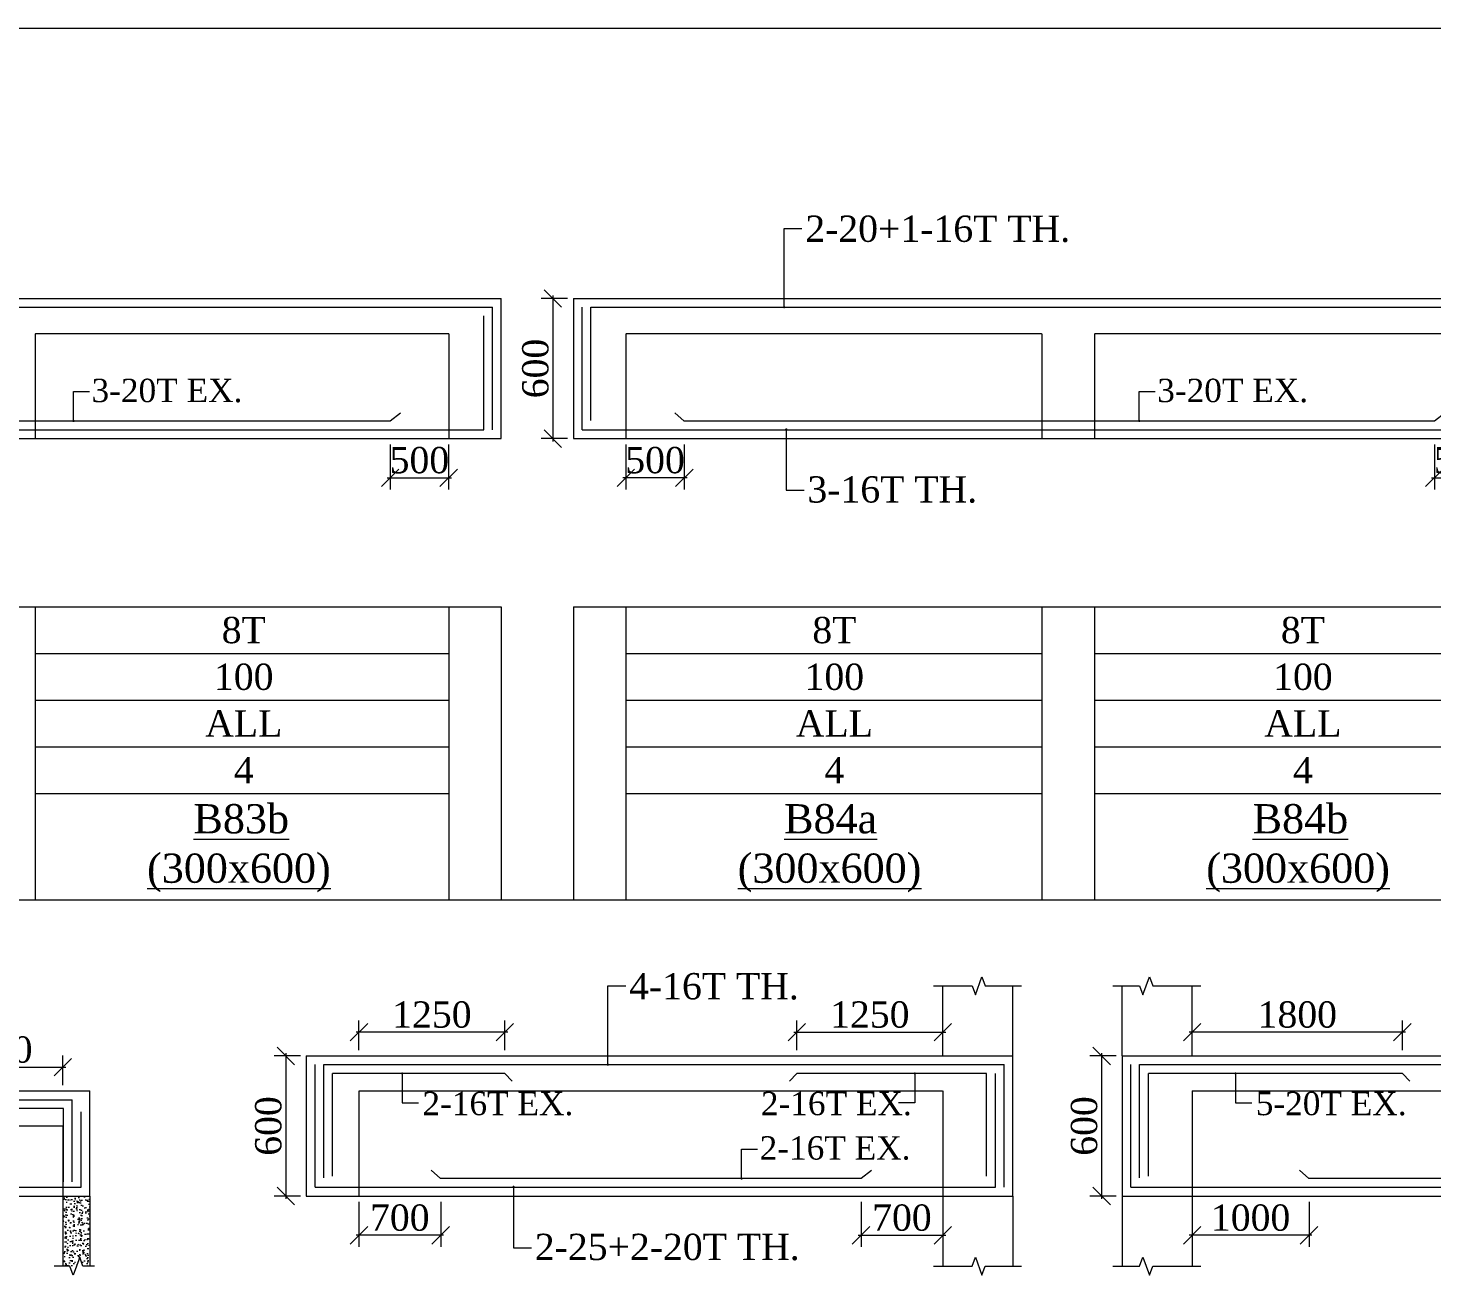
# Model space of a CAD drawing. Header units: millimetres. Extents: x 9781889 to 10654170, y -7832723 to -7608561.
# Drawn here: x 10272073 to 10284095, y -7771005 to -7760218 of the extents above; entities that cross this region are included whole.
import ezdxf
from ezdxf.enums import TextEntityAlignment as Align

# ---------------------------------------------------------------- set-up
doc = ezdxf.new("R2010")
doc.units = ezdxf.units.MM
doc.header["$LTSCALE"] = 10
doc.header["$PDMODE"] = 3
doc.linetypes.add('HIDDEN', pattern=[0.375, 0.25, -0.125])
for name, color, linetype, lineweight in [('S-CUT OUT LINE', 9, 'Continuous', 0), ('S-DIM L.S.', 7, 'Continuous', 0), ('S-HATCH', 8, 'Continuous', 0), ('S-L.S.SECTION', 5, 'Continuous', 0), ('S-L.S.SLAB LINE', 252, 'HIDDEN', 0), ('S-L.S.STEEL', 1, 'Continuous', 9), ('S-SECTION MARK', 7, 'Continuous', 0), ('S-SHEET', 251, 'Continuous', 0), ('S-TEXT', 7, 'Continuous', 0), ('S-TEXT L.S. BEAM NO.', 30, 'Continuous', 0), ('S-TEXT. L.S.', 7, 'Continuous', 0)]:
    doc.layers.add(name, color=color, linetype=linetype, lineweight=lineweight)
doc.styles.add('135', font='arial.ttf', dxfattribs={"width": 0.8, "height": 135})
doc.styles.get("Standard").update_dxf_attribs({"font": 'arial.ttf'})
doc.styles.add('TEXT', font='times.ttf')
doc.dimstyles.new('75', dxfattribs={"dimtxt": 135, "dimasz": 90, "dimexe": 0.1, "dimexo": 0.03, "dimgap": 0.09, "dimtad": 1, "dimdec": 0, "dimzin": 0, "dimdsep": 46, "dimtxsty": '135', "dimblk": 'ARCHTICK', "dimcen": 0.09, "dimclrd": 256, "dimclre": 256, "dimclrt": 256, "dimadec": 0, "dimazin": 0, "dimtfac": 1, "dimtdec": 0, "dimtofl": 0, "dimtmove": 1, "dimatfit": 3, "dimldrblk": 'DOTSMALL', "dimfxl": 1, "dimtolj": 1, "dimtzin": 0, "dimlwd": -1, "dimlwe": -1, "dimarcsym": 0})
doc.dimstyles.new('SETU_1', dxfattribs={"dimtxt": 200, "dimasz": 150, "dimexe": 100, "dimexo": 50, "dimgap": 35, "dimtad": 1, "dimdec": 0, "dimzin": 0, "dimdsep": 46, "dimtxsty": 'Standard', "dimblk": 'OBLIQUE', "dimcen": 150, "dimdle": 25, "dimclrd": 256, "dimclre": 7, "dimclrt": 256, "dimadec": 0, "dimazin": 0, "dimtfac": 1, "dimtdec": 0, "dimtofl": 0, "dimtmove": 1, "dimatfit": 3, "dimfxl": 1, "dimtolj": 1, "dimtzin": 0, "dimlwd": -1, "dimlwe": 5, "dimarcsym": 1})

# ---------------------------------------------------------------- blocks, each defined once
blk = doc.blocks.new('_Oblique')
at = {"color": 0, "linetype": 'ByBlock', "lineweight": -2}
blk.add_line((-0.5, -0.5), (0.5, 0.5), dxfattribs=at)
blk = doc.blocks.new('*D686')
at = {"layer": 'Defpoints', "color": 0, "transparency": 16777216}
for p in [(10275174, -7763733, 0), (10275674, -7763733, 0), (10275674, -7764069)]:
    blk.add_point(p, dxfattribs=at)
at = {"layer": 'S-DIM L.S.', "color": 7, "lineweight": 5, "transparency": 16777216}
for p, q in [((10275174, -7763783), (10275174, -7764169)), ((10275674, -7763783), (10275674, -7764169))]:
    blk.add_line(p, q, dxfattribs=at)
at = {"layer": 'S-DIM L.S.', "transparency": 16777216}
blk.add_line((10275149, -7764069), (10275699, -7764069), dxfattribs=at)
at = {"layer": 'S-DIM L.S.', "transparency": 16777216, "xscale": 150, "yscale": 150, "zscale": 150, "rotation": 180}
blk.add_blockref('_Oblique', (10275174, -7764069), dxfattribs=at)
at = {"layer": 'S-DIM L.S.', "transparency": 16777216, "xscale": 150, "yscale": 150, "zscale": 150}
blk.add_blockref('_Oblique', (10275674, -7764069), dxfattribs=at)
at = {"layer": 'S-DIM L.S.', "transparency": 16777216, "insert": (10275424, -7763919), "char_height": 225, "attachment_point": 5, "style": 'TEXT'}
blk.add_mtext('\\A1;500', dxfattribs=at)
blk = doc.blocks.new('_ArchTick')
at = {"color": 0, "linetype": 'ByBlock', "const_width": 0.15}
blk.add_lwpolyline([(-0.5, -0.5), (0.5, 0.5)], dxfattribs=at)
blk = doc.blocks.new('*D687')
at = {"layer": 'Defpoints', "color": 0, "transparency": 16777216}
for p in [(10276742, -7762533), (10276567, -7763733), (10276742, -7763733)]:
    blk.add_point(p, dxfattribs=at)
at = {"layer": 'S-DIM L.S.', "transparency": 16777216}
blk.add_line((10276567, -7762508), (10276567, -7763758), dxfattribs=at)
at = {"layer": 'S-DIM L.S.', "color": 7, "lineweight": 5, "transparency": 16777216}
for p, q in [((10276692, -7762533), (10276467, -7762533)), ((10276692, -7763733), (10276467, -7763733))]:
    blk.add_line(p, q, dxfattribs=at)
at = {"layer": 'S-DIM L.S.', "transparency": 16777216, "xscale": 150, "yscale": 150, "zscale": 150}
for p, rotation in [((10276567, -7762533), 90), ((10276567, -7763733), 270)]:
    blk.add_blockref('_Oblique', p, dxfattribs=dict(at, rotation=rotation))
at = {"layer": 'S-DIM L.S.', "transparency": 16777216, "insert": (10276418, -7763133), "char_height": 225, "attachment_point": 5, "rotation": 90, "style": 'TEXT'}
blk.add_mtext('\\A1;600', dxfattribs=at)
blk = doc.blocks.new('*D688')
at = {"layer": 'Defpoints', "color": 0, "transparency": 16777216}
for p in [(10277192, -7763733, 0), (10277692, -7763733, 0), (10277192, -7764069)]:
    blk.add_point(p, dxfattribs=at)
at = {"layer": 'S-DIM L.S.', "color": 7, "lineweight": 5, "transparency": 16777216}
for p, q in [((10277192, -7763783), (10277192, -7764169)), ((10277692, -7763783), (10277692, -7764169))]:
    blk.add_line(p, q, dxfattribs=at)
at = {"layer": 'S-DIM L.S.', "transparency": 16777216}
blk.add_line((10277717, -7764069), (10277167, -7764069), dxfattribs=at)
at = {"layer": 'S-DIM L.S.', "transparency": 16777216, "xscale": 150, "yscale": 150, "zscale": 150, "rotation": 180}
blk.add_blockref('_Oblique', (10277192, -7764069), dxfattribs=at)
at = {"layer": 'S-DIM L.S.', "transparency": 16777216, "xscale": 150, "yscale": 150, "zscale": 150}
blk.add_blockref('_Oblique', (10277692, -7764069), dxfattribs=at)
at = {"layer": 'S-DIM L.S.', "transparency": 16777216, "insert": (10277442, -7763919), "char_height": 225, "attachment_point": 5, "style": 'TEXT'}
blk.add_mtext('\\A1;500', dxfattribs=at)
blk = doc.blocks.new('*D689')
at = {"layer": 'Defpoints', "color": 0, "transparency": 16777216}
for p in [(10284116, -7763733, 0), (10284616, -7763733, 0), (10284616, -7764069)]:
    blk.add_point(p, dxfattribs=at)
at = {"layer": 'S-DIM L.S.', "color": 7, "lineweight": 5, "transparency": 16777216}
for p, q in [((10284116, -7763783), (10284116, -7764169)), ((10284616, -7763783), (10284616, -7764169))]:
    blk.add_line(p, q, dxfattribs=at)
at = {"layer": 'S-DIM L.S.', "transparency": 16777216}
blk.add_line((10284091, -7764069), (10284641, -7764069), dxfattribs=at)
at = {"layer": 'S-DIM L.S.', "transparency": 16777216, "xscale": 150, "yscale": 150, "zscale": 150, "rotation": 180}
blk.add_blockref('_Oblique', (10284116, -7764069), dxfattribs=at)
at = {"layer": 'S-DIM L.S.', "transparency": 16777216, "xscale": 150, "yscale": 150, "zscale": 150}
blk.add_blockref('_Oblique', (10284616, -7764069), dxfattribs=at)
at = {"layer": 'S-DIM L.S.', "transparency": 16777216, "insert": (10284366, -7763919), "char_height": 225, "attachment_point": 5, "style": 'TEXT'}
blk.add_mtext('\\A1;500', dxfattribs=at)
blk = doc.blocks.new('*D701')
at = {"layer": 'Defpoints', "color": 0, "transparency": 16777216}
for p in [(10272371, -7769115), (10271171, -7769319, 0), (10272371, -7769319, 0)]:
    blk.add_point(p, dxfattribs=at)
at = {"layer": 'S-DIM L.S.', "transparency": 16777216}
blk.add_line((10271146, -7769115), (10272396, -7769115), dxfattribs=at)
at = {"layer": 'S-DIM L.S.', "color": 7, "lineweight": 5, "transparency": 16777216}
for p, q in [((10271171, -7769269), (10271171, -7769015)), ((10272371, -7769269), (10272371, -7769015))]:
    blk.add_line(p, q, dxfattribs=at)
at = {"layer": 'S-DIM L.S.', "transparency": 16777216, "xscale": 150, "yscale": 150, "zscale": 150, "rotation": 180}
blk.add_blockref('_Oblique', (10271171, -7769115), dxfattribs=at)
at = {"layer": 'S-DIM L.S.', "transparency": 16777216, "xscale": 150, "yscale": 150, "zscale": 150}
blk.add_blockref('_Oblique', (10272371, -7769115), dxfattribs=at)
at = {"layer": 'S-DIM L.S.', "transparency": 16777216, "insert": (10271771, -7768966), "char_height": 225, "attachment_point": 5, "style": 'TEXT'}
blk.add_mtext('\\A1;1200', dxfattribs=at)
blk = doc.blocks.new('*D702')
at = {"layer": 'Defpoints', "color": 0, "transparency": 16777216}
for p in [(10274455, -7769019), (10274280, -7770219), (10274455, -7770219)]:
    blk.add_point(p, dxfattribs=at)
at = {"layer": 'S-DIM L.S.', "transparency": 16777216}
blk.add_line((10274280, -7768994), (10274280, -7770244), dxfattribs=at)
at = {"layer": 'S-DIM L.S.', "color": 7, "lineweight": 5, "transparency": 16777216}
for p, q in [((10274405, -7769019), (10274180, -7769019)), ((10274405, -7770219), (10274180, -7770219))]:
    blk.add_line(p, q, dxfattribs=at)
at = {"layer": 'S-DIM L.S.', "transparency": 16777216, "xscale": 150, "yscale": 150, "zscale": 150}
for p, rotation in [((10274280, -7769019), 90), ((10274280, -7770219), 270)]:
    blk.add_blockref('_Oblique', p, dxfattribs=dict(at, rotation=rotation))
at = {"layer": 'S-DIM L.S.', "transparency": 16777216, "insert": (10274131, -7769619), "char_height": 225, "attachment_point": 5, "rotation": 90, "style": 'TEXT'}
blk.add_mtext('\\A1;600', dxfattribs=at)
blk = doc.blocks.new('*D703')
at = {"layer": 'Defpoints', "color": 0, "transparency": 16777216}
for p in [(10279906, -7768815), (10278656, -7769019, 0), (10279906, -7769019, 0)]:
    blk.add_point(p, dxfattribs=at)
at = {"layer": 'S-DIM L.S.', "color": 7, "lineweight": 5, "transparency": 16777216}
for p, q in [((10278656, -7768969), (10278656, -7768715)), ((10279906, -7768969), (10279906, -7768715))]:
    blk.add_line(p, q, dxfattribs=at)
at = {"layer": 'S-DIM L.S.', "transparency": 16777216}
blk.add_line((10278631, -7768815), (10279931, -7768815), dxfattribs=at)
at = {"layer": 'S-DIM L.S.', "transparency": 16777216, "xscale": 150, "yscale": 150, "zscale": 150, "rotation": 180}
blk.add_blockref('_Oblique', (10278656, -7768815), dxfattribs=at)
at = {"layer": 'S-DIM L.S.', "transparency": 16777216, "xscale": 150, "yscale": 150, "zscale": 150}
blk.add_blockref('_Oblique', (10279906, -7768815), dxfattribs=at)
at = {"layer": 'S-DIM L.S.', "transparency": 16777216, "insert": (10279281, -7768666), "char_height": 225, "attachment_point": 5, "style": 'TEXT'}
blk.add_mtext('\\A1;1250', dxfattribs=at)
blk = doc.blocks.new('*D704')
at = {"layer": 'Defpoints', "color": 0, "transparency": 16777216}
for p in [(10274906, -7768815), (10274906, -7769019, 0), (10276156, -7769019, 0)]:
    blk.add_point(p, dxfattribs=at)
at = {"layer": 'S-DIM L.S.', "color": 7, "lineweight": 5, "transparency": 16777216}
for p, q in [((10274906, -7768969), (10274906, -7768715)), ((10276156, -7768969), (10276156, -7768715))]:
    blk.add_line(p, q, dxfattribs=at)
at = {"layer": 'S-DIM L.S.', "transparency": 16777216}
blk.add_line((10276181, -7768815), (10274881, -7768815), dxfattribs=at)
at = {"layer": 'S-DIM L.S.', "transparency": 16777216, "xscale": 150, "yscale": 150, "zscale": 150, "rotation": 180}
blk.add_blockref('_Oblique', (10274906, -7768815), dxfattribs=at)
at = {"layer": 'S-DIM L.S.', "transparency": 16777216, "xscale": 150, "yscale": 150, "zscale": 150}
blk.add_blockref('_Oblique', (10276156, -7768815), dxfattribs=at)
at = {"layer": 'S-DIM L.S.', "transparency": 16777216, "insert": (10275531, -7768666), "char_height": 225, "attachment_point": 5, "style": 'TEXT'}
blk.add_mtext('\\A1;1250', dxfattribs=at)
blk = doc.blocks.new('*D705')
at = {"layer": 'Defpoints', "color": 0, "transparency": 16777216}
for p in [(10279206, -7770219, 0), (10279906, -7770219, 0), (10279906, -7770555)]:
    blk.add_point(p, dxfattribs=at)
at = {"layer": 'S-DIM L.S.', "color": 7, "lineweight": 5, "transparency": 16777216}
for p, q in [((10279206, -7770269), (10279206, -7770655)), ((10279906, -7770269), (10279906, -7770655))]:
    blk.add_line(p, q, dxfattribs=at)
at = {"layer": 'S-DIM L.S.', "transparency": 16777216}
blk.add_line((10279181, -7770555), (10279931, -7770555), dxfattribs=at)
at = {"layer": 'S-DIM L.S.', "transparency": 16777216, "xscale": 150, "yscale": 150, "zscale": 150, "rotation": 180}
blk.add_blockref('_Oblique', (10279206, -7770555), dxfattribs=at)
at = {"layer": 'S-DIM L.S.', "transparency": 16777216, "xscale": 150, "yscale": 150, "zscale": 150}
blk.add_blockref('_Oblique', (10279906, -7770555), dxfattribs=at)
at = {"layer": 'S-DIM L.S.', "transparency": 16777216, "insert": (10279556, -7770405), "char_height": 225, "attachment_point": 5, "style": 'TEXT'}
blk.add_mtext('\\A1;700', dxfattribs=at)
blk = doc.blocks.new('*D706')
at = {"layer": 'Defpoints', "color": 0, "transparency": 16777216}
for p in [(10274906, -7770219, 0), (10275606, -7770219, 0), (10274906, -7770555)]:
    blk.add_point(p, dxfattribs=at)
at = {"layer": 'S-DIM L.S.', "color": 7, "lineweight": 5, "transparency": 16777216}
for p, q in [((10274906, -7770269), (10274906, -7770655)), ((10275606, -7770269), (10275606, -7770655))]:
    blk.add_line(p, q, dxfattribs=at)
at = {"layer": 'S-DIM L.S.', "transparency": 16777216}
blk.add_line((10275631, -7770555), (10274881, -7770555), dxfattribs=at)
at = {"layer": 'S-DIM L.S.', "transparency": 16777216, "xscale": 150, "yscale": 150, "zscale": 150, "rotation": 180}
blk.add_blockref('_Oblique', (10274906, -7770555), dxfattribs=at)
at = {"layer": 'S-DIM L.S.', "transparency": 16777216, "xscale": 150, "yscale": 150, "zscale": 150}
blk.add_blockref('_Oblique', (10275606, -7770555), dxfattribs=at)
at = {"layer": 'S-DIM L.S.', "transparency": 16777216, "insert": (10275256, -7770405), "char_height": 225, "attachment_point": 5, "style": 'TEXT'}
blk.add_mtext('\\A1;700', dxfattribs=at)
blk = doc.blocks.new('*D707')
at = {"layer": 'Defpoints', "color": 0, "transparency": 16777216}
for p in [(10281441, -7769019), (10281266, -7770219), (10281441, -7770219)]:
    blk.add_point(p, dxfattribs=at)
at = {"layer": 'S-DIM L.S.', "transparency": 16777216}
blk.add_line((10281266, -7768994), (10281266, -7770244), dxfattribs=at)
at = {"layer": 'S-DIM L.S.', "color": 7, "lineweight": 5, "transparency": 16777216}
for p, q in [((10281391, -7769019), (10281166, -7769019)), ((10281391, -7770219), (10281166, -7770219))]:
    blk.add_line(p, q, dxfattribs=at)
at = {"layer": 'S-DIM L.S.', "transparency": 16777216, "xscale": 150, "yscale": 150, "zscale": 150}
for p, rotation in [((10281266, -7769019), 90), ((10281266, -7770219), 270)]:
    blk.add_blockref('_Oblique', p, dxfattribs=dict(at, rotation=rotation))
at = {"layer": 'S-DIM L.S.', "transparency": 16777216, "insert": (10281117, -7769619), "char_height": 225, "attachment_point": 5, "rotation": 90, "style": 'TEXT'}
blk.add_mtext('\\A1;600', dxfattribs=at)
blk = doc.blocks.new('*D709')
at = {"layer": 'Defpoints', "color": 0, "transparency": 16777216}
for p in [(10282042, -7768815), (10282042, -7769019, 0), (10283842, -7769019, 0)]:
    blk.add_point(p, dxfattribs=at)
at = {"layer": 'S-DIM L.S.', "color": 7, "lineweight": 5, "transparency": 16777216}
for p, q in [((10282042, -7768969), (10282042, -7768715)), ((10283842, -7768969), (10283842, -7768715))]:
    blk.add_line(p, q, dxfattribs=at)
at = {"layer": 'S-DIM L.S.', "transparency": 16777216}
blk.add_line((10283867, -7768815), (10282017, -7768815), dxfattribs=at)
at = {"layer": 'S-DIM L.S.', "transparency": 16777216, "xscale": 150, "yscale": 150, "zscale": 150, "rotation": 180}
blk.add_blockref('_Oblique', (10282042, -7768815), dxfattribs=at)
at = {"layer": 'S-DIM L.S.', "transparency": 16777216, "xscale": 150, "yscale": 150, "zscale": 150}
blk.add_blockref('_Oblique', (10283842, -7768815), dxfattribs=at)
at = {"layer": 'S-DIM L.S.', "transparency": 16777216, "insert": (10282942, -7768666), "char_height": 225, "attachment_point": 5, "style": 'TEXT'}
blk.add_mtext('\\A1;1800', dxfattribs=at)
blk = doc.blocks.new('*D711')
at = {"layer": 'Defpoints', "color": 0, "transparency": 16777216}
for p in [(10282041, -7770219, 0), (10283042, -7770219, 0), (10282041, -7770555)]:
    blk.add_point(p, dxfattribs=at)
at = {"layer": 'S-DIM L.S.', "color": 7, "lineweight": 5, "transparency": 16777216}
for p, q in [((10282041, -7770269), (10282041, -7770655)), ((10283042, -7770269), (10283042, -7770655))]:
    blk.add_line(p, q, dxfattribs=at)
at = {"layer": 'S-DIM L.S.', "transparency": 16777216}
blk.add_line((10283067, -7770555), (10282016, -7770555), dxfattribs=at)
at = {"layer": 'S-DIM L.S.', "transparency": 16777216, "xscale": 150, "yscale": 150, "zscale": 150, "rotation": 180}
blk.add_blockref('_Oblique', (10282041, -7770555), dxfattribs=at)
at = {"layer": 'S-DIM L.S.', "transparency": 16777216, "xscale": 150, "yscale": 150, "zscale": 150}
blk.add_blockref('_Oblique', (10283042, -7770555), dxfattribs=at)
at = {"layer": 'S-DIM L.S.', "transparency": 16777216, "insert": (10282542, -7770405), "char_height": 225, "attachment_point": 5, "style": 'TEXT'}
blk.add_mtext('\\A1;1000', dxfattribs=at)

msp = doc.modelspace()

# ---------------------------------------------------------------- hatches: boundary and pattern name
at = {"layer": 'S-HATCH'}
h = msp.add_hatch(dxfattribs=at)
h.set_pattern_fill('AR-CONC', color=256, scale=0.5)
h.set_pattern_definition([(50, (476982.9, -41601.64), (91.0923345, -7.96954277), [9.525, -104.775]), (355, (476982.9, -41601.64), (-17.6217107, 95.5284226), [7.62, -83.8202921]), (100.4514447, (476990.49, -41602.31), (73.47062355, 87.55887596), [8.0950044, -89.0451223]), (46.1842, (476982.9, -41576.24), (135.5395204, -21.021164), [14.2875, -157.1625]), (96.6355576, (476994.2, -41578), (118.702067, 123.7130623), [12.1425116, -133.5678041]), (351.1841512, (476982.9, -41576.24), (118.702067, 123.7130623), [11.4299835, -125.729866]), (21, (476995.6, -41582.59), (75.80719563, -51.1325991), [9.525, -104.775]), (326, (476995.6, -41582.59), (30.9010142, 92.09398306), [7.62, -83.82]), (71.451445, (477001.92, -41586.85), (106.70820964, 40.96138444), [8.0950044, -89.0449688]), (37.5, (476982.9, -41601.643), (1.544301625, 42.27751944), [0, -82.804, 0, -85.09, 0, -84.1375]), (7.5, (476982.9, -41601.643), (33.40983126, 50.09028741), [0, -48.514, 0, -80.899, 0, -32.0675]), (327.5, (476954.58, -41601.643), (67.79529758, -2.864372), [0, -31.75, 0, -99.06, 0, -131.445]), (317.5, (476941.88, -41601.64), (74.0645907, 12.71324552), [0, -41.275, 0, -65.786, 0, -93.345])])
h.paths.add_polyline_path([(10272371.1, -7770818.8), (10272486.9, -7770818.8), (10272514.8, -7770741.9), (10272542.8, -7770818.8), (10272601.1, -7770818.8), (10272601.1, -7770218.8), (10272371.1, -7770218.8)])

# ---------------------------------------------------------------- linework, layer by layer
at = {"layer": 'S-CUT OUT LINE', "color": 5, "elevation": 0}
for points in [[(10279827.7, -7768418.8), (10280156.7, -7768418.8), (10280184.7, -7768495.6), (10280240.6, -7768341.9), (10280268.6, -7768418.8), (10280581, -7768418.8)], [(10281363.2, -7768418.8), (10281591.8, -7768418.8), (10281619.8, -7768495.6), (10281675.7, -7768341.9), (10281703.7, -7768418.8), (10282116.5, -7768418.8)], [(10279827.7, -7770818.8), (10280156.7, -7770818.8), (10280184.7, -7770741.9), (10280240.6, -7770895.6), (10280268.6, -7770818.8), (10280581, -7770818.8)], [(10281363.2, -7770818.8), (10281591.8, -7770818.8), (10281619.8, -7770741.9), (10281675.7, -7770895.6), (10281703.7, -7770818.8), (10282116.5, -7770818.8)]]:
    msp.add_lwpolyline(points, dxfattribs=at)
at = {"layer": 'S-CUT OUT LINE', "color": 1, "elevation": 0}
msp.add_lwpolyline([(10272640.5, -7770818.8), (10272542.8, -7770818.8), (10272514.8, -7770741.9), (10272458.9, -7770895.6), (10272430.9, -7770818.8), (10272296.1, -7770818.8)], dxfattribs=at)
at = {"layer": 'S-L.S.SECTION'}
for p, q in [((10267694, -7762532.8, 0), (10276124.6, -7762532.8, 0)), ((10276124.6, -7763732.8, 0), (10276124.6, -7762532.8, 0)), ((10276742.1, -7762532.8, 0), (10285067.1, -7762532.8, 0)), ((10276742.2, -7762532.8, 0), (10276742.2, -7763732.8, 0)), ((10267694, -7763732.8, 0), (10276124.6, -7763732.8, 0)), ((10276742.1, -7763732.8, 0), (10285067.1, -7763732.8, 0)), ((10279906, -7769018.8, 0), (10279906, -7768418.8, 0)), ((10280506, -7769018.8, 0), (10280506, -7768418.8, 0)), ((10281441.5, -7769018.8, 0), (10281441.5, -7768418.8, 0)), ((10282041.5, -7769018.8, 0), (10282041.5, -7768418.8, 0)), ((10274455.5, -7769018.8, 0), (10280506, -7769018.8, 0)), ((10274455.5, -7769018.8, 0), (10274455.5, -7770218.8, 0)), ((10280506, -7770218.8, 0), (10280506, -7769018.8, 0)), ((10281441.4, -7769018.8, 0), (10289871.4, -7769018.8, 0)), ((10281441.5, -7769018.8, 0), (10281441.5, -7770218.8, 0)), ((10267593.2, -7769318.8, 0), (10272601.1, -7769318.8, 0)), ((10272601.1, -7770218.8, 0), (10272601.1, -7769318.8, 0)), ((10272601.1, -7770218.8, 0), (10272601.1, -7769318.8, 0)), ((10260858, -7770218.8, 0), (10272597, -7770218.8, 0)), ((10274455.5, -7770218.8, 0), (10280506, -7770218.8, 0)), ((10279906, -7770218.8, 0), (10279906, -7770818.8, 0)), ((10280506, -7770218.8, 0), (10280506, -7770818.8, 0)), ((10281441.4, -7770218.8, 0), (10289871.4, -7770218.8, 0)), ((10281441.5, -7770218.8, 0), (10281441.5, -7770818.8, 0)), ((10282041.5, -7770218.8, 0), (10282041.5, -7770818.8, 0))]:
    msp.add_line(p, q, dxfattribs=at)
at = {"layer": 'S-L.S.SECTION', "color": 1}
for p, q in [((10272371.1, -7770218.8, 0), (10272371.1, -7770818.8, 0)), ((10272601.1, -7770218.8, 0), (10272601.1, -7770818.8, 0))]:
    msp.add_line(p, q, dxfattribs=at)
at = {"layer": 'S-L.S.SLAB LINE', "ltscale": 0.3}
for p, q in [((10272134, -7762832.8, 0), (10275674.6, -7762832.8, 0)), ((10272134, -7762832.8, 0), (10272134, -7763732.8, 0)), ((10275674.6, -7762832.8, 0), (10275674.6, -7763732.8, 0)), ((10276742.1, -7762832.8, 0), (10276742.2, -7762832.8, 0)), ((10277192.2, -7762832.8, 0), (10280754.3, -7762832.8, 0)), ((10277192.2, -7762832.8, 0), (10277192.2, -7763732.8, 0)), ((10280754.3, -7762832.8, 0), (10280754.3, -7763732.8, 0)), ((10281204.3, -7762832.8, 0), (10284617.1, -7762832.8, 0)), ((10281204.3, -7762832.8, 0), (10281204.3, -7763732.8, 0)), ((10274455.5, -7769318.8, 0), (10274455.5, -7769318.8, 0)), ((10274905.5, -7769318.8, 0), (10279906, -7769318.8, 0)), ((10274905.5, -7769318.8, 0), (10274905.5, -7770218.8, 0)), ((10279906, -7769318.8, 0), (10279906, -7770218.8, 0)), ((10281441.4, -7769318.8, 0), (10281441.5, -7769318.8, 0)), ((10282041.5, -7769318.8, 0), (10285431.4, -7769318.8, 0)), ((10282041.5, -7769318.8, 0), (10282041.5, -7770218.8, 0)), ((10267593.2, -7769618.8, 0), (10272371.1, -7769618.8, 0)), ((10272371.1, -7769618.8, 0), (10272371.1, -7770218.8, 0)), ((10272371.1, -7769618.8, 0), (10272371.1, -7770218.8, 0)), ((10272371.1, -7769618.8, 0), (10272371.1, -7770218.8, 0))]:
    msp.add_line(p, q, dxfattribs=at)
at = {"layer": 'S-L.S.STEEL'}
for p, q in [((10267844, -7762607.8, 0), (10276049.6, -7762607.8, 0)), ((10276049.6, -7763657.8, 0), (10276049.6, -7762607.8, 0)), ((10276817.1, -7763657.8, 0), (10276817.1, -7762607.8, 0)), ((10276892.1, -7762607.8, 0), (10284992.1, -7762607.8, 0)), ((10276892.1, -7763578.2, 0), (10276892.1, -7762607.8, 0)), ((10275974.6, -7763657.8, 0), (10275974.6, -7762682.8, 0)), ((10267769, -7763657.8, 0), (10275974.6, -7763657.8, 0)), ((10276817.1, -7763657.8, 0), (10284917.1, -7763657.8, 0)), ((10274530.5, -7770143.8, 0), (10274530.5, -7769093.8, 0)), ((10274605.5, -7769093.8, 0), (10280431, -7769093.8, 0)), ((10274605.5, -7770064.1, 0), (10274605.5, -7769093.8, 0)), ((10280431, -7770143.8, 0), (10280431, -7769093.8, 0)), ((10281516.4, -7770143.8, 0), (10281516.4, -7769093.8, 0)), ((10281591.4, -7769093.8, 0), (10289796.4, -7769093.8, 0)), ((10281591.4, -7770064.1, 0), (10281591.4, -7769093.8, 0)), ((10276155.6, -7769168.8, 0), (10274680.5, -7769168.8, 0)), ((10274680.5, -7770047.6, 0), (10274680.5, -7769168.8, 0)), ((10276155.6, -7769168.8, 0), (10276218.8, -7769235.6, 0)), ((10280281, -7770047.6, 0), (10280281, -7769168.8, 0)), ((10280356, -7770143.8, 0), (10280356, -7769168.8, 0)), ((10283841.6, -7769168.8, 0), (10281666.4, -7769168.8, 0)), ((10281666.4, -7770047.6, 0), (10281666.4, -7769168.8, 0)), ((10283841.6, -7769168.8, 0), (10283904.8, -7769235.6, 0)), ((10266393.2, -7769393.8, 0), (10272451.1, -7769393.8, 0)), ((10272376.1, -7769468.8, 0), (10271170.9, -7769468.8, 0)), ((10272376.1, -7770098.3, 0), (10272376.1, -7769468.8, 0)), ((10272451.1, -7770098.3, 0), (10272451.1, -7769393.8, 0)), ((10272526.1, -7770143.8, 0), (10272526.1, -7769497.6, 0)), ((10260933, -7770143.8, 0), (10272526.1, -7770143.8, 0)), ((10274530.5, -7770143.8, 0), (10280356, -7770143.8, 0)), ((10281516.4, -7770143.8, 0), (10289721.4, -7770143.8, 0))]:
    msp.add_line(p, q, dxfattribs=at)
at = {"layer": 'S-L.S.STEEL', "elevation": 0}
for points in [[(10275263.4, -7763514.6), (10275173.9, -7763582.8), (10268644.2, -7763582.8), (10268562.2, -7763512.1)], [(10284205.8, -7763514.6), (10284116.3, -7763582.8), (10277692.3, -7763582.8), (10277610.3, -7763512.1)], [(10279295.4, -7770000.6), (10279205.9, -7770068.8), (10275605.6, -7770068.8), (10275523.6, -7769998.1)], [(10288360.8, -7770000.6), (10288271.3, -7770068.8), (10283041.6, -7770068.8), (10282959.6, -7769998.1)]]:
    msp.add_lwpolyline(points, dxfattribs=at)
at = {"layer": 'S-L.S.STEEL'}
msp.add_polyline3d([(10280281, -7769168.8, 0), (10278656, -7769168.8, 0), (10278592.8, -7769235.6, 0)], dxfattribs=at)
at = {"layer": 'S-SHEET'}
for p, q in [((10267694, -7765172.6, 0), (10276124.6, -7765172.6, 0)), ((10272134, -7765172.6, 0), (10272134, -7767681.9, 0)), ((10275674.6, -7765172.6, 0), (10275674.6, -7767681.9, 0)), ((10276124.6, -7765172.6, 0), (10276124.6, -7767681.9, 0)), ((10276742.1, -7765172.6, 0), (10285067.1, -7765172.6, 0)), ((10276742.1, -7765172.6, 0), (10276742.1, -7767681.9, 0)), ((10277192.1, -7765172.6, 0), (10277192.1, -7767681.9, 0)), ((10280754.3, -7765172.6, 0), (10280754.3, -7767681.9, 0)), ((10281204.3, -7765172.6, 0), (10281204.3, -7767681.9, 0)), ((10272134, -7765572.6, 0), (10275674.6, -7765572.6, 0)), ((10277192.1, -7765572.6, 0), (10280754.3, -7765572.6, 0)), ((10281204.3, -7765572.6, 0), (10284617.1, -7765572.6, 0)), ((10272134, -7765972.6, 0), (10275674.6, -7765972.6, 0)), ((10277192.1, -7765972.6, 0), (10280754.3, -7765972.6, 0)), ((10281204.3, -7765972.6, 0), (10284617.1, -7765972.6, 0)), ((10272134, -7766372.6, 0), (10275674.6, -7766372.6, 0)), ((10277192.1, -7766372.6, 0), (10280754.3, -7766372.6, 0)), ((10281204.3, -7766372.6, 0), (10284617.1, -7766372.6, 0)), ((10272134, -7766772.6, 0), (10275674.6, -7766772.6, 0)), ((10277192.1, -7766772.6, 0), (10280754.3, -7766772.6, 0)), ((10281204.3, -7766772.6, 0), (10284617.1, -7766772.6, 0)), ((10258805, -7767681.9), (10310139.2, -7767681.9)), ((10267694, -7767681.9, 0), (10276124.6, -7767681.9, 0)), ((10276742.1, -7767681.9, 0), (10285067.1, -7767681.9, 0))]:
    msp.add_line(p, q, dxfattribs=at)
msp.add_lwpolyline([(10258805, -7760218.1), (10310139.2, -7760218.1), (10310139.2, -7801877.7), (10258805, -7801877.7)], close=True, dxfattribs=at)

# ---------------------------------------------------------------- texts
at = {"layer": 'S-TEXT', "linetype": 'ByBlock', "style": 'TEXT'}
for s, p in [('8T', (10273919.5, -7765372.6, 0)), ('8T', (10278977.3, -7765372.6, 0)), ('8T', (10282989.8, -7765372.6, 0)), ('100', (10273919.5, -7765772.6, 0)), ('100', (10278977.3, -7765772.6, 0)), ('100', (10282989.8, -7765772.6, 0)), ('ALL', (10273919.5, -7766172.6, 0)), ('ALL', (10278977.3, -7766172.6, 0)), ('ALL', (10282989.8, -7766172.6, 0)), ('4', (10273919.5, -7766572.6, 0)), ('4', (10278977.3, -7766572.6, 0)), ('4', (10282989.8, -7766572.6, 0))]:
    msp.add_text(s, height=225, dxfattribs=at).set_placement(p, align=Align.MIDDLE_CENTER)
at = {"layer": 'S-TEXT L.S. BEAM NO.', "linetype": 'ByBlock', "style": 'TEXT'}
for s, p in [('%%UB83b', (10273489.2, -7767113.3, 0)), ('%%UB84b', (10282559.5, -7767113.3, 0)), ('%%UB84a', (10278547, -7767113.3, 0)), ('%%U(300x600)', (10273091.7, -7767536.3, 0)), ('%%U(300x600)', (10278149.5, -7767536.3, 0)), ('%%U(300x600)', (10282162, -7767536.3, 0))]:
    msp.add_text(s, height=250, dxfattribs=at).set_placement(p)
at = {"layer": 'S-TEXT. L.S.', "style": 'TEXT'}
for s, height, p in [('2-20+1-16T TH.', 225, (10278728.5, -7762048.5, 0)), ('3-20T EX.', 200, (10272616.2, -7763420.8, 0)), ('3-20T EX.', 200, (10281742.4, -7763420.8, 0)), ('3-16T TH.', 225, (10278746.8, -7764280.7, 0)), ('4-16T TH.', 225, (10277219.5, -7768534.5, 0)), ('2-16T EX.', 200, (10275450, -7769526.3, 0)), ('2-16T EX.', 200, (10278348.3, -7769526.3, 0)), ('5-20T EX.', 200, (10282586, -7769526.3, 0)), ('2-16T EX.', 200, (10278337.4, -7769906.8, 0)), ('2-25+2-20T TH.', 225, (10276412.2, -7770766.6, 0))]:
    msp.add_text(s, height=height, dxfattribs=at).set_placement(p)

# ---------------------------------------------------------------- dimensions: what is measured, and where the dimension line sits
at = {"layer": 'S-DIM L.S.', "color": 7}
for base, p1, p2, picture, middle in [((10276567, -7763732.8, 0), (10276742.1, -7762532.8, 0), (10276742.1, -7763732.8, 0), '*D687', (10276417.5, -7763132.8, 0)), ((10274280.3, -7770218.8, 0), (10274455.5, -7769018.8, 0), (10274455.5, -7770218.8, 0), '*D702', (10274130.9, -7769618.8, 0)), ((10281266.3, -7770218.8), (10281441.4, -7769018.8), (10281441.4, -7770218.8), '*D707', (10281116.8, -7769618.8))]:
    dim = msp.add_linear_dim(base=base, p1=p1, p2=p2, angle=90, dimstyle='SETU_1', override={"dimtxt": 225, "dimlfac": 0.5, "dimtxsty": 'TEXT'}, dxfattribs=at)
    dim.commit()
    dim.dimension.update_dxf_attribs({"geometry": picture, "text_midpoint": middle})
at = {"layer": 'S-DIM L.S.'}
for base, p1, p2, picture, middle in [((10275674, -7764068.9, 0), (10275173.9, -7763732.8, 0), (10275674, -7763732.8, 0), '*D686', (10275423.9, -7764068.9, 0)), ((10284616.5, -7764068.9, 0), (10284116.3, -7763732.8, 0), (10284616.5, -7763732.8, 0), '*D689', (10284366.4, -7764068.9, 0))]:
    dim = msp.add_linear_dim(base=base, p1=p1, p2=p2, angle=180, dimstyle='SETU_1', override={"dimtxt": 225, "dimtxsty": 'TEXT'}, dxfattribs=at)
    dim.commit()
    dim.dimension.update_dxf_attribs({"geometry": picture, "text_midpoint": middle, "dimtype": 160})
dim = msp.add_linear_dim(base=(10277192.2, -7764068.9, 0), p1=(10277692.3, -7763732.8, 0), p2=(10277192.2, -7763732.8, 0), dimstyle='SETU_1', override={"dimtxt": 225, "dimtxsty": 'TEXT'}, dxfattribs=at)
dim.commit()
dim.dimension.update_dxf_attribs({"geometry": '*D688', "text_midpoint": (10277442.2, -7764068.9, 0), "dimtype": 160})
for base, p1, p2, picture, middle in [((10274905.6, -7768815, 0), (10276155.6, -7769018.8, 0), (10274905.6, -7769018.8, 0), '*D704', (10275530.6, -7768665.5, 0)), ((10282041.6, -7768815, 0), (10283841.6, -7769018.8, 0), (10282041.6, -7769018.8, 0), '*D709', (10282941.6, -7768665.5, 0)), ((10274905.5, -7770554.8, 0), (10275605.6, -7770218.8, 0), (10274905.5, -7770218.8, 0), '*D706', (10275255.6, -7770405.1, 0)), ((10282041.5, -7770554.8, 0), (10283041.6, -7770218.8, 0), (10282041.5, -7770218.8, 0), '*D711', (10282541.5, -7770405.4, 0))]:
    dim = msp.add_linear_dim(base=base, p1=p1, p2=p2, dimstyle='SETU_1', override={"dimtxt": 225, "dimtxsty": 'TEXT'}, dxfattribs=at)
    dim.commit()
    dim.dimension.update_dxf_attribs({"geometry": picture, "text_midpoint": middle})
for base, p1, p2, picture, middle in [((10279906, -7768815, 0), (10278656, -7769018.8, 0), (10279906, -7769018.8, 0), '*D703', (10279281, -7768665.5, 0)), ((10272370.9, -7769115, 0), (10271170.9, -7769318.8, 0), (10272370.9, -7769318.8, 0), '*D701', (10271770.9, -7768965.5, 0)), ((10279906, -7770554.8, 0), (10279205.9, -7770218.8, 0), (10279906, -7770218.8, 0), '*D705', (10279555.9, -7770405.1, 0))]:
    dim = msp.add_linear_dim(base=base, p1=p1, p2=p2, angle=180, dimstyle='SETU_1', override={"dimtxt": 225, "dimtxsty": 'TEXT'}, dxfattribs=at)
    dim.commit()
    dim.dimension.update_dxf_attribs({"geometry": picture, "text_midpoint": middle})

# ---------------------------------------------------------------- leaders
at = {"layer": 'S-SECTION MARK'}
for points in [[(10278546.8, -7762607.8, 0), (10278546.8, -7761933.4, 0), (10278699.4, -7761933.4, 0)], [(10272462.3, -7763582.8, 0), (10272462.3, -7763330.5, 0), (10272597.7, -7763330.5, 0)], [(10281588.5, -7763582.8, 0), (10281588.5, -7763330.5, 0), (10281723.9, -7763330.5, 0)], [(10278565.1, -7763653.9, 0), (10278565.1, -7764175.8, 0), (10278717.7, -7764175.8, 0)], [(10277037.8, -7769093.8, 0), (10277037.8, -7768419.4, 0), (10277190.4, -7768419.4, 0)], [(10275276, -7769168.8, 0), (10275276, -7769421.1, 0), (10275415.4, -7769421.1, 0)], [(10279666.4, -7769168.8, 0), (10279666.4, -7769421.1, 0), (10279527.1, -7769421.1, 0)], [(10282412, -7769168.8, 0), (10282412, -7769421.1, 0), (10282551.3, -7769421.1, 0)], [(10278183.5, -7770068.8, 0), (10278183.5, -7769816.4, 0), (10278318.9, -7769816.4, 0)], [(10276230.6, -7770139.9, 0), (10276230.6, -7770661.8, 0), (10276383.1, -7770661.8, 0)]]:
    msp.add_leader(points, dimstyle='75', override={"dimasz": 75}, dxfattribs=at)

doc.saveas('drawing.dxf')
